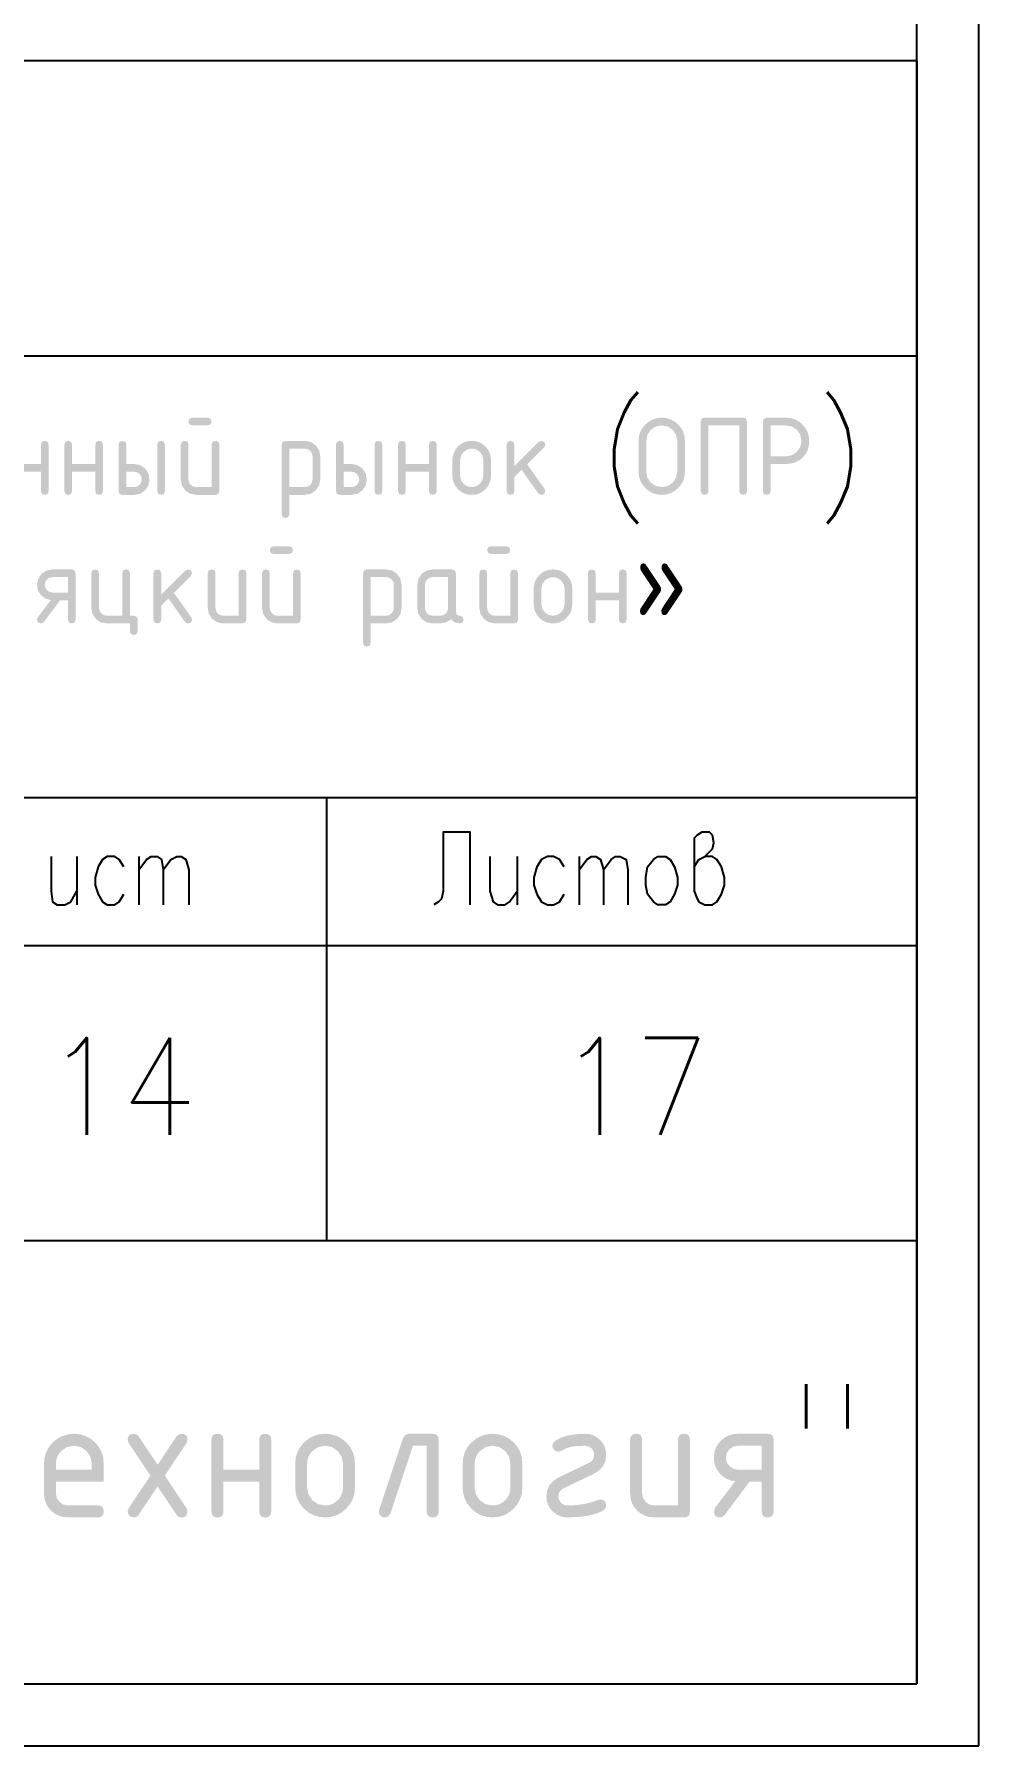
# Model space of a CAD drawing. Header units: millimetres. Extents: x 0 to 420, y 0 to 297.
# Drawn here: x 393.65 to 420.07, y 0 to 47.9 of the extents above; entities that cross this region are included whole.
import ezdxf

# ---------------------------------------------------------------- set-up
doc = ezdxf.new("R2010")
doc.units = ezdxf.units.MM
doc.layers.get('0').update_dxf_attribs({"linetype": 'CONTINUOUS'})
doc.styles.get("Standard").update_dxf_attribs({"font": 'STANDARD'})

msp = doc.modelspace()

# ---------------------------------------------------------------- hatches: boundary and pattern name
at = {"true_color": 0x000007}
h = msp.add_hatch(color=0, dxfattribs=at)
h.paths.add_polyline_path([(398.829623, 36.41412), (398.829623, 35.118213), (398.802476, 35.037115), (398.721585, 35.010175), (398.181945, 35.010175), (398.014169, 35.041318), (397.874919, 35.1353), (397.780936, 35.274551), (397.749793, 35.442327), (397.749793, 36.41412), (397.776733, 36.495011), (397.857831, 36.522158), (397.938722, 36.495011), (397.965869, 36.41412), (397.965869, 35.442327), (397.981648, 35.359576), (398.029259, 35.289641), (398.099194, 35.242029), (398.181945, 35.226251), (398.613547, 35.226251), (398.613547, 36.41412), (398.640488, 36.495011), (398.721585, 36.522158), (398.802476, 36.495011)], flags=0)
h.paths.add_polyline_path([(398.503855, 36.954311), (398.073907, 36.954311), (397.99281, 36.981251), (397.965869, 37.062349), (397.99281, 37.14324), (398.073907, 37.170387), (398.503855, 37.170387), (398.584746, 37.14324), (398.611893, 37.062349), (398.584746, 36.981251)], flags=0)
h = msp.add_hatch(color=0, dxfattribs=at)
h.paths.add_polyline_path([(411.637643, 35.658404), (411.637643, 36.522158), (411.606293, 36.689727), (411.512517, 36.829185), (411.373128, 36.92296), (411.206041, 36.954311), (411.038265, 36.92296), (410.899014, 36.829185), (410.805032, 36.689727), (410.773889, 36.522158), (410.773889, 35.658404), (410.805032, 35.490628), (410.899014, 35.351377), (411.038265, 35.257395), (411.206041, 35.226251), (411.373128, 35.257395), (411.512517, 35.351377), (411.606293, 35.490628)], flags=0)
h.paths.add_polyline_path([(411.853719, 35.658404), (411.841834, 35.528997), (411.806177, 35.409461), (411.746749, 35.299743), (411.66355, 35.199793), (411.563694, 35.11668), (411.454226, 35.057441), (411.335043, 35.021974), (411.206041, 35.010175), (411.076635, 35.021974), (410.957099, 35.057441), (410.847381, 35.11668), (410.74743, 35.199793), (410.664317, 35.299743), (410.605079, 35.409461), (410.569612, 35.528997), (410.557812, 35.658404), (410.557812, 36.522158), (410.569612, 36.651246), (410.605079, 36.770618), (410.664317, 36.880276), (410.74743, 36.980218), (410.847381, 37.063417), (410.957099, 37.122845), (411.076635, 37.158502), (411.206041, 37.170387), (411.335758, 37.158519), (411.455397, 37.122983), (411.565012, 37.063882), (411.664652, 36.98132), (411.747214, 36.881593), (411.806315, 36.77179), (411.841851, 36.651961), (411.853719, 36.522158)], flags=0)
for points in [[(412.403868, 37.170387), (413.483699, 37.170387), (413.56459, 37.14324), (413.591737, 37.062349), (413.591737, 35.118213), (413.56459, 35.037115), (413.483699, 35.010175), (413.402601, 35.037115), (413.375661, 35.118213), (413.375661, 36.954311), (412.511906, 36.954311), (412.511906, 35.118213), (412.484759, 35.037115), (412.403868, 35.010175), (412.322771, 35.037115), (412.29583, 35.118213), (412.29583, 37.062349), (412.322771, 37.14324)], [(393.189688, 35.658404), (393.189688, 35.118213), (393.162541, 35.037115), (393.08165, 35.010175), (393.000553, 35.037115), (392.973612, 35.118213), (392.973612, 36.41412), (393.000553, 36.495011), (393.08165, 36.522158), (393.162541, 36.495011), (393.189688, 36.41412), (393.189688, 35.87448), (393.837366, 35.87448), (393.837366, 36.41412), (393.864307, 36.495011), (393.945404, 36.522158), (394.026295, 36.495011), (394.053443, 36.41412), (394.053443, 35.118213), (394.026295, 35.037115), (393.945404, 35.010175), (393.864307, 35.037115), (393.837366, 35.118213), (393.837366, 35.658404)], [(394.70877, 35.658404), (394.70877, 35.118213), (394.681622, 35.037115), (394.600732, 35.010175), (394.519634, 35.037115), (394.492693, 35.118213), (394.492693, 36.41412), (394.519634, 36.495011), (394.600732, 36.522158), (394.681622, 36.495011), (394.70877, 36.41412), (394.70877, 35.87448), (395.356448, 35.87448), (395.356448, 36.41412), (395.383388, 36.495011), (395.464486, 36.522158), (395.545377, 36.495011), (395.572524, 36.41412), (395.572524, 35.118213), (395.545377, 35.037115), (395.464486, 35.010175), (395.383388, 35.037115), (395.356448, 35.118213), (395.356448, 35.658404)], [(404.045563, 35.658404), (404.045563, 35.118213), (404.018416, 35.037115), (403.937525, 35.010175), (403.856428, 35.037115), (403.829487, 35.118213), (403.829487, 36.41412), (403.856428, 36.495011), (403.937525, 36.522158), (404.018416, 36.495011), (404.045563, 36.41412), (404.045563, 35.87448), (404.693241, 35.87448), (404.693241, 36.41412), (404.720182, 36.495011), (404.801279, 36.522158), (404.88217, 36.495011), (404.909318, 36.41412), (404.909318, 35.118213), (404.88217, 35.037115), (404.801279, 35.010175), (404.720182, 35.037115), (404.693241, 35.118213), (404.693241, 35.658404)], [(407.083726, 35.812193), (407.762824, 36.49129), (407.839442, 36.522158), (407.920333, 36.495011), (407.947481, 36.41412), (407.914959, 36.339155), (407.440363, 35.864558), (407.926534, 35.1805), (407.947481, 35.116559), (407.920333, 35.036702), (407.839442, 35.010175), (407.788111, 35.021474), (407.749594, 35.055925), (407.28492, 35.709115), (407.083726, 35.507922), (407.083726, 35.118213), (407.056579, 35.037115), (406.975688, 35.010175), (406.894591, 35.037115), (406.86765, 35.118213), (406.86765, 36.41412), (406.894591, 36.495011), (406.975688, 36.522158), (407.056579, 36.495011), (407.083726, 36.41412)], [(396.435641, 31.627748), (396.516532, 31.600601), (396.543679, 31.51971), (396.543679, 31.195595), (396.516532, 31.114705), (396.435641, 31.087557), (396.354544, 31.114705), (396.327603, 31.195595), (396.327603, 31.411672), (395.679925, 31.411672), (395.512149, 31.443091), (395.372898, 31.537349), (395.278916, 31.676944), (395.247772, 31.843825), (395.247772, 32.815617), (395.274713, 32.896508), (395.35581, 32.923655), (395.436701, 32.896508), (395.463849, 32.815617), (395.463849, 31.843825), (395.479627, 31.761073), (395.527238, 31.691138), (395.597174, 31.643527), (395.679925, 31.627748), (396.111527, 31.627748), (396.111527, 32.815617), (396.138467, 32.896508), (396.219565, 32.923655), (396.300456, 32.896508), (396.327603, 32.815617), (396.327603, 31.627748)], [(397.201866, 32.21369), (397.880964, 32.892787), (397.957583, 32.923655), (398.038473, 32.896508), (398.065621, 32.815617), (398.033099, 32.740652), (397.558503, 32.266056), (398.044675, 31.581997), (398.065621, 31.518056), (398.038473, 31.438199), (397.957583, 31.411672), (397.906251, 31.422972), (397.867735, 31.457423), (397.40306, 32.110613), (397.201866, 31.909419), (397.201866, 31.51971), (397.174719, 31.438613), (397.093828, 31.411672), (397.012731, 31.438613), (396.98579, 31.51971), (396.98579, 32.815617), (397.012731, 32.896508), (397.093828, 32.923655), (397.174719, 32.896508), (397.201866, 32.815617)], [(399.584702, 32.815617), (399.584702, 31.51971), (399.557555, 31.438613), (399.476664, 31.411672), (398.937024, 31.411672), (398.769248, 31.442816), (398.629997, 31.536798), (398.536015, 31.676049), (398.504872, 31.843825), (398.504872, 32.815617), (398.531812, 32.896508), (398.61291, 32.923655), (398.693801, 32.896508), (398.720948, 32.815617), (398.720948, 31.843825), (398.736726, 31.761073), (398.784338, 31.691138), (398.854273, 31.643527), (398.937024, 31.627748), (399.368626, 31.627748), (399.368626, 32.815617), (399.395567, 32.896508), (399.476664, 32.923655), (399.557555, 32.896508)], [(409.357887, 32.059901), (409.357887, 31.51971), (409.330739, 31.438613), (409.249848, 31.411672), (409.168751, 31.438613), (409.14181, 31.51971), (409.14181, 32.815617), (409.168751, 32.896508), (409.249848, 32.923655), (409.330739, 32.896508), (409.357887, 32.815617), (409.357887, 32.275977), (410.005565, 32.275977), (410.005565, 32.815617), (410.032505, 32.896508), (410.113603, 32.923655), (410.194494, 32.896508), (410.221641, 32.815617), (410.221641, 31.51971), (410.194494, 31.438613), (410.113603, 31.411672), (410.032505, 31.438613), (410.005565, 31.51971), (410.005565, 32.059901)], [(397.304234, 7.561335), (397.909468, 6.652381), (397.937029, 6.558674), (397.926591, 6.485604), (397.895275, 6.433411), (397.843081, 6.402095), (397.770011, 6.391656), (397.689534, 6.409915), (397.630553, 6.464968), (397.101387, 7.260371), (396.57222, 6.464968), (396.513516, 6.409915), (396.433314, 6.391656), (396.36958, 6.403783), (396.315354, 6.440714), (396.278147, 6.49494), (396.265744, 6.558674), (396.293856, 6.652381), (396.899091, 7.561335), (396.293856, 8.470289), (396.265744, 8.563995), (396.276192, 8.637152), (396.307568, 8.689535), (396.359925, 8.72104), (396.433314, 8.731565), (396.513516, 8.71303), (396.57222, 8.657702), (397.101387, 7.865606), (397.630553, 8.657702), (397.689534, 8.71303), (397.770011, 8.731565), (397.843081, 8.721238), (397.895275, 8.690293), (397.926591, 8.63878), (397.937029, 8.566751), (397.909468, 8.470289)], [(398.942961, 7.394317), (398.942961, 6.558674), (398.932523, 6.485604), (398.901207, 6.433411), (398.849014, 6.402095), (398.775943, 6.391656), (398.702554, 6.402095), (398.650197, 6.433411), (398.618821, 6.485604), (398.608374, 6.558674), (398.608374, 8.563995), (398.618821, 8.637152), (398.650197, 8.689535), (398.702554, 8.72104), (398.775943, 8.731565), (398.849014, 8.72104), (398.901207, 8.689535), (398.932523, 8.637152), (398.942961, 8.563995), (398.942961, 7.728904), (399.945622, 7.728904), (399.945622, 8.563995), (399.956061, 8.637152), (399.987377, 8.689535), (400.03957, 8.72104), (400.11264, 8.731565), (400.185711, 8.72104), (400.237904, 8.689535), (400.26922, 8.637152), (400.279658, 8.563995), (400.279658, 6.558674), (400.26922, 6.485604), (400.237904, 6.433411), (400.185711, 6.402095), (400.11264, 6.391656), (400.03957, 6.402095), (399.987377, 6.433411), (399.956061, 6.485604), (399.945622, 6.558674), (399.945622, 7.394317)], [(404.129275, 8.731565), (404.797899, 8.731565), (404.870969, 8.72104), (404.923162, 8.689535), (404.954478, 8.637152), (404.964917, 8.563995), (404.964917, 6.558674), (404.954478, 6.485604), (404.923162, 6.433411), (404.870969, 6.402095), (404.797899, 6.391656), (404.724828, 6.402095), (404.672635, 6.433411), (404.641319, 6.485604), (404.630881, 6.558674), (404.630881, 8.396977), (404.248337, 8.396977), (403.617747, 6.505758), (403.559525, 6.420181), (403.461202, 6.391656), (403.387813, 6.402215), (403.335456, 6.433962), (403.30408, 6.486999), (403.293632, 6.56143), (403.301349, 6.612142), (403.962256, 8.594863), (404.026749, 8.697321)], [(409.483157, 6.893262), (409.556228, 6.882737), (409.608421, 6.851232), (409.639737, 6.798849), (409.650176, 6.725692), (409.62668, 6.640254), (409.556469, 6.576313), (409.373845, 6.495371), (409.147605, 6.437682), (408.877751, 6.403145), (408.564282, 6.391656), (408.447191, 6.40231), (408.339041, 6.434306), (408.239883, 6.487697), (408.149768, 6.562533), (408.074932, 6.652329), (408.021541, 6.751324), (407.989545, 6.859414), (407.978891, 6.976495), (407.999777, 7.147234), (408.062469, 7.292342), (408.167019, 7.411818), (408.313479, 7.505662), (409.179438, 7.923483), (409.239167, 7.962154), (409.281895, 8.012091), (409.307569, 8.073397), (409.316139, 8.146174), (409.297605, 8.242568), (409.242276, 8.323666), (409.161248, 8.378511), (409.065336, 8.396977), (408.816531, 8.38802), (408.642554, 8.361699), (408.522734, 8.319669), (408.391751, 8.250354), (408.313479, 8.229959), (408.251122, 8.242499), (408.196621, 8.280671), (408.158932, 8.334897), (408.14646, 8.396977), (408.16844, 8.479246), (408.234655, 8.544152), (408.396617, 8.62599), (408.589017, 8.684574), (408.811906, 8.7198), (409.065336, 8.731565), (409.18234, 8.720825), (409.290301, 8.688639), (409.38927, 8.635059), (409.479299, 8.560137), (409.553902, 8.470108), (409.607319, 8.371139), (409.639444, 8.263178), (409.650176, 8.146174), (409.6291, 7.975435), (409.565909, 7.830328), (409.460652, 7.710852), (409.313383, 7.617008), (408.455141, 7.204699), (408.393009, 7.164701), (408.348756, 7.113335), (408.322281, 7.050599), (408.313479, 6.976495), (408.331738, 6.880102), (408.38679, 6.799004), (408.467681, 6.743951), (408.564282, 6.725692), (408.800736, 6.735321), (409.022204, 6.764278), (409.228582, 6.812664), (409.419768, 6.880584)], [(411.992805, 8.563995), (411.992805, 6.558674), (411.982366, 6.485604), (411.95105, 6.433411), (411.898857, 6.402095), (411.825787, 6.391656), (410.990144, 6.391656), (410.854976, 6.403748), (410.73066, 6.440025), (410.617299, 6.500487), (410.514997, 6.585133), (410.430351, 6.687435), (410.369889, 6.800796), (410.333612, 6.925112), (410.32152, 7.06028), (410.32152, 8.563995), (410.331967, 8.637152), (410.363344, 8.689535), (410.4157, 8.72104), (410.48909, 8.731565), (410.56216, 8.72104), (410.614353, 8.689535), (410.645669, 8.637152), (410.656108, 8.563995), (410.656108, 7.06028), (410.680637, 6.932812), (410.754775, 6.82436), (410.862745, 6.750222), (410.990144, 6.725692), (411.658768, 6.725692), (411.658768, 8.563995), (411.669207, 8.637152), (411.700523, 8.689535), (411.752716, 8.72104), (411.825787, 8.731565), (411.898857, 8.72104), (411.95105, 8.689535), (411.982366, 8.637152)]]:
    msp.add_hatch(color=0, dxfattribs=at).paths.add_polyline_path(points, flags=0)
h = msp.add_hatch(color=0, dxfattribs=at)
h.paths.add_polyline_path([(414.141886, 37.170387), (414.682077, 37.170387), (414.811793, 37.158519), (414.931433, 37.122983), (415.041047, 37.063882), (415.140688, 36.98132), (415.22325, 36.881593), (415.28235, 36.77179), (415.317887, 36.651961), (415.329755, 36.522158), (415.31849, 36.385009), (415.284693, 36.261295), (415.228366, 36.151018), (415.149508, 36.054176), (415.052752, 35.975404), (414.942664, 35.919266), (414.81914, 35.885659), (414.682077, 35.87448), (414.249924, 35.87448), (414.249924, 35.118213), (414.222777, 35.037115), (414.141886, 35.010175), (414.060788, 35.037115), (414.033848, 35.118213), (414.033848, 37.062349), (414.060788, 37.14324)], flags=0)
h.paths.add_polyline_path([(414.249924, 36.954311), (414.249924, 36.090005), (414.682077, 36.090005), (414.849164, 36.121149), (414.988553, 36.215131), (415.082328, 36.354589), (415.113679, 36.522158), (415.082328, 36.689727), (414.988553, 36.829185), (414.849164, 36.92296), (414.682077, 36.954311)], flags=0)
h = msp.add_hatch(color=0, dxfattribs=at)
h.paths.add_polyline_path([(396.875529, 35.442327), (396.844179, 35.274551), (396.750403, 35.1353), (396.611015, 35.041318), (396.443928, 35.010175), (396.119813, 35.010175), (396.038716, 35.037115), (396.011775, 35.118213), (396.011775, 36.41412), (396.038716, 36.495011), (396.119813, 36.522158), (396.200704, 36.495011), (396.227851, 36.41412), (396.227851, 35.87448), (396.443928, 35.87448), (396.611015, 35.843061), (396.750403, 35.748803), (396.844179, 35.609414)], flags=0)
h.paths.add_polyline_path([(396.660004, 35.442327), (396.644363, 35.52625), (396.597717, 35.596116), (396.52785, 35.642763), (396.443928, 35.658404), (396.227851, 35.658404), (396.227851, 35.226251), (396.443928, 35.226251), (396.526886, 35.241961), (396.596614, 35.289089), (396.644019, 35.35868)], flags=0)
h.paths.add_polyline_path([(397.091606, 36.41412), (397.118546, 36.495011), (397.199644, 36.522158), (397.280535, 36.495011), (397.307682, 36.41412), (397.307682, 35.118213), (397.280535, 35.037115), (397.199644, 35.010175), (397.118546, 35.037115), (397.091606, 35.118213)], flags=0)
h = msp.add_hatch(color=0, dxfattribs=at)
h.paths.add_polyline_path([(400.572388, 36.41412), (400.599328, 36.495011), (400.680426, 36.522158), (401.220617, 36.522158), (401.387704, 36.490808), (401.527092, 36.397032), (401.620868, 36.257575), (401.652218, 36.090005), (401.652218, 35.442327), (401.620868, 35.275447), (401.527092, 35.135852), (401.387704, 35.041594), (401.220617, 35.010175), (400.788464, 35.010175), (400.788464, 34.469984), (400.761317, 34.389093), (400.680426, 34.361945), (400.599328, 34.389093), (400.572388, 34.469984)], flags=0)
h.paths.add_polyline_path([(400.788464, 36.306082), (400.788464, 35.226251), (401.220617, 35.226251), (401.303575, 35.241961), (401.373303, 35.289089), (401.420432, 35.35868), (401.436142, 35.442327), (401.436142, 36.090005), (401.420501, 36.174341), (401.373855, 36.243794), (401.30447, 36.290441), (401.220617, 36.306082)], flags=0)
h = msp.add_hatch(color=0, dxfattribs=at)
h.paths.add_polyline_path([(402.955223, 35.442327), (402.923873, 35.274551), (402.830098, 35.1353), (402.690709, 35.041318), (402.523622, 35.010175), (402.199507, 35.010175), (402.11841, 35.037115), (402.091469, 35.118213), (402.091469, 36.41412), (402.11841, 36.495011), (402.199507, 36.522158), (402.280398, 36.495011), (402.307545, 36.41412), (402.307545, 35.87448), (402.523622, 35.87448), (402.690709, 35.843061), (402.830098, 35.748803), (402.923873, 35.609414)], flags=0)
h.paths.add_polyline_path([(402.739698, 35.442327), (402.724058, 35.52625), (402.677411, 35.596116), (402.607544, 35.642763), (402.523622, 35.658404), (402.307545, 35.658404), (402.307545, 35.226251), (402.523622, 35.226251), (402.60658, 35.241961), (402.676309, 35.289089), (402.723713, 35.35868)], flags=0)
h.paths.add_polyline_path([(403.1713, 36.41412), (403.19824, 36.495011), (403.279338, 36.522158), (403.360229, 36.495011), (403.387376, 36.41412), (403.387376, 35.118213), (403.360229, 35.037115), (403.279338, 35.010175), (403.19824, 35.037115), (403.1713, 35.118213)], flags=0)
h = msp.add_hatch(color=0, dxfattribs=at)
h.paths.add_polyline_path([(405.348568, 35.550365), (405.348568, 35.981967), (405.358396, 36.089867), (405.387911, 36.1895), (405.437168, 36.280864), (405.506216, 36.363959), (405.58932, 36.433094), (405.680745, 36.482539), (405.78054, 36.512245), (405.888759, 36.522158), (405.997685, 36.512348), (406.097877, 36.482953), (406.189284, 36.434024), (406.271854, 36.365613), (406.340265, 36.283034), (406.389194, 36.191567), (406.418589, 36.091211), (406.428399, 35.981967), (406.428399, 35.550365), (406.418486, 35.442146), (406.388781, 35.342351), (406.339335, 35.250926), (406.2702, 35.167822), (406.187113, 35.098774), (406.09581, 35.049518), (405.996341, 35.020002), (405.888759, 35.010175), (405.78054, 35.020002), (405.680745, 35.049518), (405.58932, 35.098774), (405.506216, 35.167822), (405.437168, 35.250926), (405.387911, 35.342351), (405.358396, 35.442146)], flags=0)
h.paths.add_polyline_path([(406.212323, 35.550365), (406.212323, 35.981967), (406.188483, 36.106335), (406.117514, 36.211273), (406.012852, 36.282242), (405.888759, 36.306082), (405.763978, 36.282242), (405.659454, 36.211273), (405.588278, 36.106335), (405.564645, 35.981967), (405.564645, 35.550365), (405.587934, 35.42462), (405.658351, 35.319958), (405.763013, 35.24954), (405.888759, 35.226251), (406.012852, 35.249884), (406.117514, 35.32106), (406.188483, 35.425584)], flags=0)
h = msp.add_hatch(color=0, dxfattribs=at)
h.paths.add_polyline_path([(401.103784, 32.815617), (401.103784, 31.51971), (401.076636, 31.438613), (400.995746, 31.411672), (400.456106, 31.411672), (400.28833, 31.442816), (400.149079, 31.536798), (400.055097, 31.676049), (400.023953, 31.843825), (400.023953, 32.815617), (400.050894, 32.896508), (400.131991, 32.923655), (400.212882, 32.896508), (400.240029, 32.815617), (400.240029, 31.843825), (400.255808, 31.761073), (400.303419, 31.691138), (400.373355, 31.643527), (400.456106, 31.627748), (400.887707, 31.627748), (400.887707, 32.815617), (400.914648, 32.896508), (400.995746, 32.923655), (401.076636, 32.896508)], flags=0)
h.paths.add_polyline_path([(400.778016, 33.355808), (400.348068, 33.355808), (400.26697, 33.382749), (400.240029, 33.463846), (400.26697, 33.544737), (400.348068, 33.571885), (400.778016, 33.571885), (400.858906, 33.544737), (400.886054, 33.463846), (400.858906, 33.382749)], flags=0)
h = msp.add_hatch(color=0, dxfattribs=at)
h.paths.add_polyline_path([(407.183478, 32.815617), (407.183478, 31.51971), (407.156331, 31.438613), (407.07544, 31.411672), (406.5358, 31.411672), (406.368024, 31.442816), (406.228773, 31.536798), (406.134791, 31.676049), (406.103647, 31.843825), (406.103647, 32.815617), (406.130588, 32.896508), (406.211685, 32.923655), (406.292576, 32.896508), (406.319724, 32.815617), (406.319724, 31.843825), (406.335502, 31.761073), (406.383113, 31.691138), (406.453049, 31.643527), (406.5358, 31.627748), (406.967402, 31.627748), (406.967402, 32.815617), (406.994342, 32.896508), (407.07544, 32.923655), (407.156331, 32.896508)], flags=0)
h.paths.add_polyline_path([(406.85771, 33.355808), (406.427762, 33.355808), (406.346664, 33.382749), (406.319724, 33.463846), (406.346664, 33.544737), (406.427762, 33.571885), (406.85771, 33.571885), (406.938601, 33.544737), (406.965748, 33.463846), (406.938601, 33.382749)], flags=0)
h = msp.add_hatch(color=0, dxfattribs=at)
h.paths.add_polyline_path([(394.113439, 32.063208), (393.96089, 32.107857), (393.83728, 32.203768), (393.7557, 32.33606), (393.728691, 32.491503), (393.759834, 32.659072), (393.853817, 32.79853), (393.993067, 32.892305), (394.160844, 32.923655), (394.700483, 32.923655), (394.781374, 32.896508), (394.808521, 32.815617), (394.808521, 31.51971), (394.781374, 31.438613), (394.700483, 31.411672), (394.619386, 31.438613), (394.592445, 31.51971), (394.592445, 32.059901), (394.373613, 32.059901), (393.92327, 31.455769), (393.885167, 31.422558), (393.836729, 31.411672), (393.755631, 31.438613), (393.728691, 31.51971), (393.749637, 31.585305)], flags=0)
h.paths.add_polyline_path([(393.944767, 32.491503), (393.960546, 32.409234), (394.008157, 32.339367), (394.078092, 32.291756), (394.160844, 32.275977), (394.592445, 32.275977), (394.592445, 32.707579), (394.160844, 32.707579), (394.077197, 32.691869), (394.007606, 32.64474), (393.960477, 32.574943)], flags=0)
h = msp.add_hatch(color=0, dxfattribs=at)
h.paths.add_polyline_path([(402.846548, 32.815617), (402.873489, 32.896508), (402.954586, 32.923655), (403.494777, 32.923655), (403.661864, 32.892305), (403.801253, 32.79853), (403.895028, 32.659072), (403.926379, 32.491503), (403.926379, 31.843825), (403.895028, 31.676944), (403.801253, 31.537349), (403.661864, 31.443091), (403.494777, 31.411672), (403.062624, 31.411672), (403.062624, 30.871481), (403.035477, 30.79059), (402.954586, 30.763443), (402.873489, 30.79059), (402.846548, 30.871481)], flags=0)
h.paths.add_polyline_path([(403.062624, 32.707579), (403.062624, 31.627748), (403.494777, 31.627748), (403.577735, 31.643458), (403.647464, 31.690587), (403.694593, 31.760178), (403.710302, 31.843825), (403.710302, 32.491503), (403.694662, 32.575839), (403.648015, 32.645292), (403.578631, 32.691938), (403.494777, 32.707579)], flags=0)
h = msp.add_hatch(color=0, dxfattribs=at)
h.paths.add_polyline_path([(405.229384, 32.707579), (404.797782, 32.707579), (404.714135, 32.691869), (404.644544, 32.64474), (404.597415, 32.574943), (404.581706, 32.491503), (404.581706, 31.843825), (404.597484, 31.761073), (404.645096, 31.691138), (404.715031, 31.643527), (404.797782, 31.627748), (405.013859, 31.627748), (405.096817, 31.643458), (405.166545, 31.690587), (405.213674, 31.760178), (405.229384, 31.843825)], flags=0)
h.paths.add_polyline_path([(405.661537, 31.51971), (405.634389, 31.438613), (405.553498, 31.411672), (405.416384, 31.440266), (405.306554, 31.526325), (405.173435, 31.440266), (405.013859, 31.411672), (404.797782, 31.411672), (404.630006, 31.442816), (404.490755, 31.536798), (404.396773, 31.676049), (404.365629, 31.843825), (404.365629, 32.491503), (404.396773, 32.659072), (404.490755, 32.79853), (404.630006, 32.892305), (404.797782, 32.923655), (405.337422, 32.923655), (405.418313, 32.896508), (405.44546, 32.815617), (405.44546, 31.735786), (405.472401, 31.654689), (405.553498, 31.627748), (405.634389, 31.600601)], flags=0)
h = msp.add_hatch(color=0, dxfattribs=at)
h.paths.add_polyline_path([(407.622729, 31.951863), (407.622729, 32.383464), (407.632556, 32.491365), (407.662072, 32.590997), (407.711328, 32.682361), (407.780376, 32.765457), (407.863481, 32.834591), (407.954905, 32.884037), (408.054701, 32.913742), (408.16292, 32.923655), (408.271845, 32.913845), (408.372037, 32.88445), (408.463444, 32.835521), (408.546014, 32.76711), (408.614425, 32.684531), (408.663354, 32.593064), (408.69275, 32.492708), (408.70256, 32.383464), (408.70256, 31.951863), (408.692646, 31.843644), (408.662941, 31.743848), (408.613495, 31.652424), (408.544361, 31.569319), (408.461274, 31.500271), (408.36997, 31.451015), (408.270501, 31.421499), (408.16292, 31.411672), (408.054701, 31.421499), (407.954905, 31.451015), (407.863481, 31.500271), (407.780376, 31.569319), (407.711328, 31.652424), (407.662072, 31.743848), (407.632556, 31.843644)], flags=0)
h.paths.add_polyline_path([(408.486483, 31.951863), (408.486483, 32.383464), (408.462643, 32.507832), (408.391674, 32.61277), (408.287012, 32.683739), (408.16292, 32.707579), (408.038138, 32.683739), (407.933614, 32.61277), (407.862439, 32.507832), (407.838805, 32.383464), (407.838805, 31.951863), (407.862094, 31.826117), (407.932512, 31.721455), (408.037174, 31.651037), (408.16292, 31.627748), (408.287012, 31.651382), (408.391674, 31.722557), (408.462643, 31.827081)], flags=0)
h = msp.add_hatch(color=0, dxfattribs=at)
h.paths.add_polyline_path([(394.758758, 8.396977), (394.566452, 8.360184), (394.404326, 8.249803), (394.340023, 8.172495), (394.294221, 8.087745), (394.266815, 7.995555), (394.257703, 7.895922), (394.257703, 7.728904), (395.260363, 7.728904), (395.260363, 7.895922), (395.22357, 8.087745), (395.113189, 8.249803), (394.951063, 8.360184)], flags=0)
h.paths.add_polyline_path([(394.257703, 7.394317), (394.257703, 7.06028), (394.282232, 6.932812), (394.35637, 6.82436), (394.46434, 6.750222), (394.591739, 6.725692), (395.427382, 6.725692), (395.500452, 6.715254), (395.552645, 6.683938), (395.583961, 6.631745), (395.5944, 6.558674), (395.583961, 6.485604), (395.552645, 6.433411), (395.500452, 6.402095), (395.427382, 6.391656), (394.591739, 6.391656), (394.456571, 6.403748), (394.332255, 6.440025), (394.218894, 6.500487), (394.116592, 6.585133), (394.031946, 6.687435), (393.971484, 6.800796), (393.935207, 6.925112), (393.923115, 7.06028), (393.923115, 7.895922), (393.938325, 8.062743), (393.984024, 8.216799), (394.060316, 8.358142), (394.167304, 8.486825), (394.295995, 8.593899), (394.437399, 8.67038), (394.591619, 8.716269), (394.758758, 8.731565), (394.927946, 8.716389), (395.083286, 8.670931), (395.224776, 8.595294), (395.352416, 8.489581), (395.458129, 8.36163), (395.533766, 8.220037), (395.579224, 8.064801), (395.5944, 7.895922), (395.5944, 7.394317)], flags=0)
h = msp.add_hatch(color=0, dxfattribs=at)
h.paths.add_polyline_path([(400.951003, 7.227298), (400.951003, 7.895922), (400.966213, 8.062743), (401.011912, 8.216799), (401.088204, 8.358142), (401.195191, 8.486825), (401.323883, 8.593899), (401.465287, 8.67038), (401.619507, 8.716269), (401.786645, 8.731565), (401.955834, 8.716389), (402.111173, 8.670931), (402.252663, 8.595294), (402.380304, 8.489581), (402.486017, 8.36163), (402.561654, 8.220037), (402.607112, 8.064801), (402.622288, 7.895922), (402.622288, 7.227298), (402.607, 7.06016), (402.561172, 6.90594), (402.484854, 6.764536), (402.378099, 6.635844), (402.249408, 6.528857), (402.108004, 6.452565), (401.953784, 6.406866), (401.786645, 6.391656), (401.619507, 6.406866), (401.465287, 6.452565), (401.323883, 6.528857), (401.195191, 6.635844), (401.088204, 6.764536), (401.011912, 6.90594), (400.966213, 7.06016)], flags=0)
h.paths.add_polyline_path([(402.288251, 7.227298), (402.288251, 7.895922), (402.251458, 8.087745), (402.141077, 8.249803), (401.978951, 8.360184), (401.786645, 8.396977), (401.59434, 8.360184), (401.432214, 8.249803), (401.367911, 8.172495), (401.322109, 8.087745), (401.294703, 7.995555), (401.285591, 7.895922), (401.285591, 7.227298), (401.321971, 7.033133), (401.431112, 6.871213), (401.592755, 6.762073), (401.786645, 6.725692), (401.886596, 6.734805), (401.978951, 6.76221), (402.06376, 6.808013), (402.141077, 6.872316), (402.205466, 6.949641), (402.251458, 7.034511), (402.279053, 7.127029)], flags=0)
h = msp.add_hatch(color=0, dxfattribs=at)
h.paths.add_polyline_path([(405.636262, 7.227298), (405.636262, 7.895922), (405.651472, 8.062743), (405.697171, 8.216799), (405.773463, 8.358142), (405.88045, 8.486825), (406.009142, 8.593899), (406.150545, 8.67038), (406.304765, 8.716269), (406.471904, 8.731565), (406.641093, 8.716389), (406.796432, 8.670931), (406.937922, 8.595294), (407.065563, 8.489581), (407.171276, 8.36163), (407.246913, 8.220037), (407.292371, 8.064801), (407.307546, 7.895922), (407.307546, 7.227298), (407.292259, 7.06016), (407.24643, 6.90594), (407.170113, 6.764536), (407.063358, 6.635844), (406.934666, 6.528857), (406.793262, 6.452565), (406.639043, 6.406866), (406.471904, 6.391656), (406.304765, 6.406866), (406.150545, 6.452565), (406.009142, 6.528857), (405.88045, 6.635844), (405.773463, 6.764536), (405.697171, 6.90594), (405.651472, 7.06016)], flags=0)
h.paths.add_polyline_path([(406.97351, 7.227298), (406.97351, 7.895922), (406.936716, 8.087745), (406.826335, 8.249803), (406.664209, 8.360184), (406.471904, 8.396977), (406.279599, 8.360184), (406.117473, 8.249803), (406.05317, 8.172495), (406.007367, 8.087745), (405.979962, 7.995555), (405.970849, 7.895922), (405.970849, 7.227298), (406.007229, 7.033133), (406.11637, 6.871213), (406.278014, 6.762073), (406.471904, 6.725692), (406.571855, 6.734805), (406.664209, 6.76221), (406.749019, 6.808013), (406.826335, 6.872316), (406.890724, 6.949641), (406.936716, 7.034511), (406.964311, 7.127029)], flags=0)
h = msp.add_hatch(color=0, dxfattribs=at)
h.paths.add_polyline_path([(413.259462, 7.399278), (413.13574, 7.424074), (413.023335, 7.468662), (412.922196, 7.53299), (412.83227, 7.617008), (412.758562, 7.714977), (412.706042, 7.821991), (412.674605, 7.937996), (412.664149, 8.062941), (412.676242, 8.198023), (412.712519, 8.32215), (412.77298, 8.435321), (412.857626, 8.537537), (412.959928, 8.622269), (413.073289, 8.68292), (413.197605, 8.719386), (413.332774, 8.731565), (414.168416, 8.731565), (414.241486, 8.72104), (414.29368, 8.689535), (414.324996, 8.637152), (414.335434, 8.563995), (414.335434, 6.558674), (414.324996, 6.485604), (414.29368, 6.433411), (414.241486, 6.402095), (414.168416, 6.391656), (414.095345, 6.402095), (414.043152, 6.433411), (414.011836, 6.485604), (414.001398, 6.558674), (414.001398, 7.394317), (413.661849, 7.394317), (412.965664, 6.460007), (412.906546, 6.408675), (412.831719, 6.391656), (412.75833, 6.402095), (412.705973, 6.433411), (412.674597, 6.485604), (412.664149, 6.558674), (412.697222, 6.660098)], flags=0)
h.paths.add_polyline_path([(412.998737, 8.062941), (413.023266, 7.935541), (413.097405, 7.827572), (413.205374, 7.753433), (413.332774, 7.728904), (414.001398, 7.728904), (414.001398, 8.396977), (413.332774, 8.396977), (413.20372, 8.372586), (413.095751, 8.299412), (413.022853, 8.191512)], flags=0)

# ---------------------------------------------------------------- linework, layer by layer
at = {"color": 0, "true_color": 0x000007}
for points in [[(0.211668, 0), (420.073667, 0), (420.073667, 296.925999), (0.211668, 296.925999)], [(7.239002, 1.735667), (418.338, 1.735667), (418.338, 295.190332), (7.239002, 295.190332)], [(411.099, 24.892), (411.310667, 24.892), (411.437667, 24.807333), (411.564667, 24.595667), (411.649333, 24.299333), (411.649333, 24.087667), (411.564667, 23.833667), (411.437667, 23.622), (411.310667, 23.537333), (411.099, 23.537333), (410.972, 23.622), (410.802667, 23.833667), (410.760333, 24.087667), (410.760333, 24.299333), (410.802667, 24.595667), (410.972, 24.807333)]]:
    msp.add_lwpolyline(points, close=True, dxfattribs=at)
for points in [[(418.338, 47.159333), (265.472334, 47.159333)], [(418.338, 47.159333), (418.338, 1.735667)], [(319.193334, 38.904333), (418.338, 38.904333)], [(265.472334, 26.543), (418.338, 26.543)], [(401.828, 26.543), (401.828, 14.139333)], [(405.849667, 23.537333), (405.849667, 25.569333), (405.087667, 25.569333), (405.087667, 23.918333), (405.045333, 23.706667), (404.960667, 23.622), (404.833667, 23.537333)], [(412.115, 24.595667), (412.242, 24.807333), (412.411333, 24.892), (412.623, 25.103667), (412.665333, 25.273), (412.623, 25.484667), (412.538333, 25.569333), (412.326667, 25.569333), (412.199667, 25.484667), (412.115, 25.4), (412.115, 23.918333), (412.199667, 23.706667), (412.242, 23.622), (412.411333, 23.537333), (412.623, 23.537333), (412.75, 23.622), (412.877, 23.833667), (412.961667, 24.087667), (412.961667, 24.299333), (412.877, 24.595667), (412.75, 24.807333), (412.623, 24.892), (412.411333, 24.892)], [(394.123333, 24.892), (394.123333, 23.918333), (394.165667, 23.622), (394.292667, 23.537333), (394.504333, 23.537333), (394.673667, 23.622), (394.843, 23.918333)], [(394.843, 24.892), (394.843, 23.537333)], [(396.155333, 24.595667), (396.028333, 24.807333), (395.901333, 24.892), (395.689667, 24.892), (395.562667, 24.807333), (395.435667, 24.595667), (395.351, 24.299333), (395.351, 24.087667), (395.435667, 23.833667), (395.562667, 23.622), (395.689667, 23.537333), (395.901333, 23.537333), (396.028333, 23.622), (396.155333, 23.833667)], [(396.578667, 24.892), (396.578667, 23.537333)], [(396.578667, 24.511), (396.790333, 24.807333), (396.917333, 24.892), (397.086667, 24.892), (397.213667, 24.807333), (397.256, 24.511), (397.256, 23.537333)], [(397.256, 24.511), (397.467667, 24.807333), (397.637, 24.892), (397.764, 24.892), (397.891, 24.807333), (397.975667, 24.511), (397.975667, 23.537333)], [(406.4, 24.892), (406.4, 23.918333), (406.484667, 23.622), (406.611667, 23.537333), (406.823333, 23.537333), (406.950333, 23.622), (407.162, 23.918333)], [(407.162, 24.892), (407.162, 23.537333)], [(408.474333, 24.595667), (408.347333, 24.807333), (408.178, 24.892), (408.008667, 24.892), (407.839333, 24.807333), (407.712333, 24.595667), (407.627667, 24.299333), (407.627667, 24.087667), (407.712333, 23.833667), (407.839333, 23.622), (408.008667, 23.537333), (408.178, 23.537333), (408.347333, 23.622), (408.474333, 23.833667)], [(408.897667, 24.892), (408.897667, 23.537333)], [(408.897667, 24.511), (409.109333, 24.807333), (409.236333, 24.892), (409.363333, 24.892), (409.490333, 24.807333), (409.575, 24.511), (409.575, 23.537333)], [(409.575, 24.511), (409.786667, 24.807333), (409.913667, 24.892), (410.040667, 24.892), (410.21, 24.807333), (410.252333, 24.511), (410.252333, 23.537333)], [(377.020667, 22.394333), (418.338, 22.394333)], [(319.193334, 14.139333), (418.338, 14.139333)], [(265.472334, 1.735667), (418.338, 1.735667)]]:
    msp.add_lwpolyline(points, dxfattribs=at)

# ---------------------------------------------------------------- texts
at = {"color": 0, "true_color": 0x000007, "attachment_point": 1}
for s, insert, char_height, width in [('(', (409.495039, 37.428052), 2.417872, 0.26865217), (')', (415.548933, 37.428052), 2.417872, 0.26865217), ('»', (410.466556, 33.829546), 2.417872, 1.3432622), ('14', (393.954007, 19.811351), 2.708691, 3.00965667), ('17', (408.308514, 19.811109), 2.708691, 2.70869088), ('"', (414.65879, 10.120336), 3.728685, 1.24289501)]:
    msp.add_mtext(s, dxfattribs=dict(at, insert=insert, char_height=char_height, width=width))

doc.saveas('drawing.dxf')
